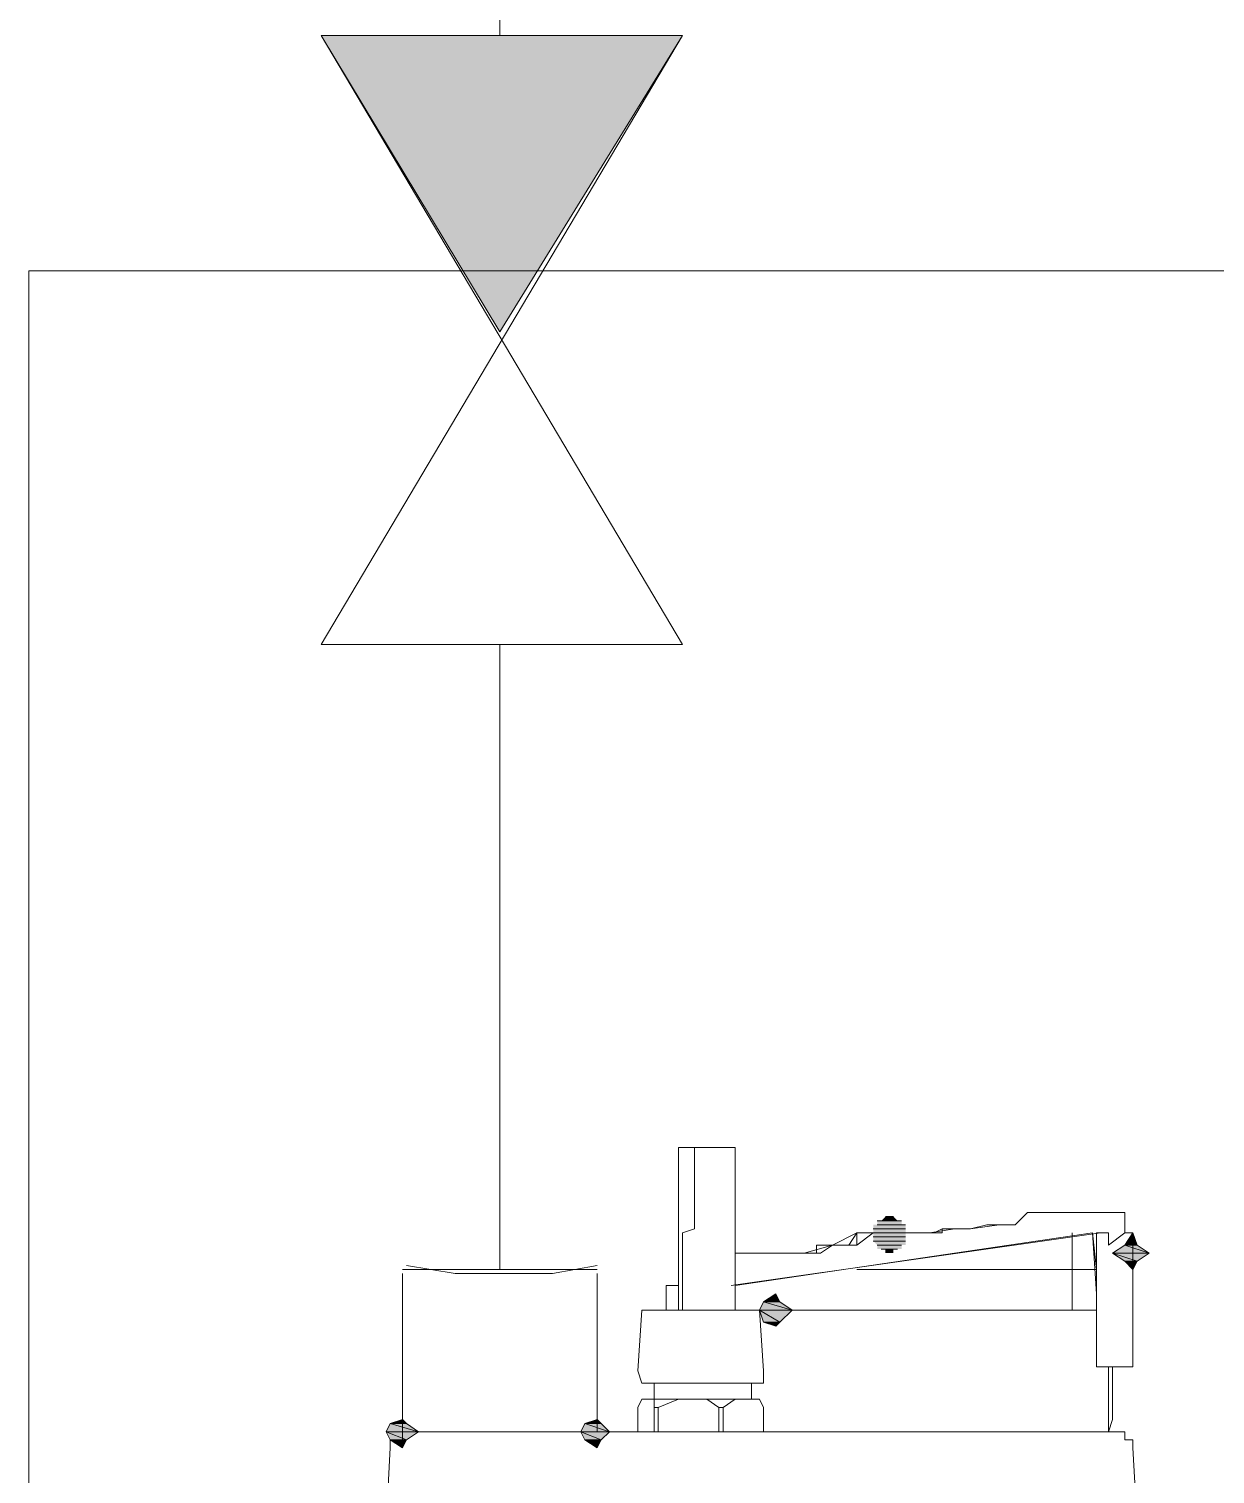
# Model space of a CAD drawing. Header units: millimetres. Extents: x -10178924 to 11692288, y -947381 to 58396.
# Drawn here: x -75857.4 to -75453.2, y -11933.7 to -11441.2 of the extents above; entities that cross this region are included whole.
import ezdxf

# ---------------------------------------------------------------- set-up
doc = ezdxf.new("R2010")
doc.units = ezdxf.units.MM
doc.layers.add('PDF _0', color=7, linetype='Continuous', lineweight=9)

msp = doc.modelspace()

# ---------------------------------------------------------------- linework, layer by layer
at = {"layer": 'PDF _0', "lineweight": 0}
for points in [[(-75696.97, -11443.5), (-75696.97, -11389.56)], [(-75696.97, -11863.95), (-75696.97, -11650.96)], [(-75636.12, -11822.46), (-75636.12, -11830.75), (-75636.12, -11836.29), (-75636.12, -11841.82), (-75636.12, -11850.12), (-75636.12, -11851.5), (-75636.12, -11858.41), (-75636.12, -11863.95), (-75636.12, -11872.25), (-75636.12, -11877.78), (-75636.12, -11822.46), (-75616.75, -11822.46), (-75616.75, -11877.78)], [(-75630.58, -11822.46), (-75630.58, -11827.99), (-75630.58, -11834.9), (-75630.58, -11837.67), (-75630.58, -11844.58), (-75630.58, -11850.12), (-75634.73, -11851.5), (-75634.73, -11858.41), (-75634.73, -11863.95), (-75634.73, -11872.25), (-75634.73, -11877.78)], [(-75560.05, -11847.35), (-75568.35, -11847.35), (-75560.05, -11847.35)], [(-75558.67, -11848.73), (-75568.35, -11848.73), (-75558.67, -11848.73)], [(-75561.43, -11847.35), (-75566.96, -11847.35), (-75561.43, -11847.35)], [(-75560.05, -11847.35), (-75566.96, -11847.35), (-75560.05, -11847.35)], [(-75562.81, -11845.97), (-75565.58, -11845.97), (-75562.81, -11845.97)], [(-75562.81, -11845.97), (-75565.58, -11845.97), (-75562.81, -11845.97)], [(-75526.85, -11848.73), (-75521.32, -11848.73), (-75517.17, -11844.58), (-75508.88, -11844.58), (-75503.34, -11844.58)], [(-75495.04, -11844.58), (-75493.66, -11844.58), (-75495.04, -11844.58), (-75493.66, -11844.58)], [(-75489.51, -11844.58), (-75493.66, -11844.58), (-75489.51, -11844.58)], [(-75618.14, -11869.48), (-75492.28, -11851.5)], [(-75501.96, -11877.78), (-75501.96, -11875.01), (-75501.96, -11872.25), (-75501.96, -11869.48), (-75501.96, -11865.33), (-75501.96, -11863.95), (-75497.81, -11863.95), (-75495.04, -11863.95), (-75493.66, -11863.95), (-75495.04, -11851.5), (-75616.75, -11869.48)], [(-75564.2, -11851.5), (-75568.35, -11851.5), (-75569.73, -11851.5), (-75575.26, -11855.65), (-75575.26, -11851.5), (-75568.35, -11851.5), (-75569.73, -11851.5), (-75575.26, -11851.5), (-75578.03, -11855.65), (-75575.26, -11855.65), (-75575.26, -11851.5), (-75583.56, -11855.65), (-75587.71, -11858.41), (-75589.09, -11858.41), (-75593.24, -11858.41), (-75596.01, -11858.41), (-75597.39, -11858.41), (-75601.54, -11858.41), (-75597.39, -11858.41)], [(-75501.96, -11851.5), (-75501.96, -11863.95), (-75503.34, -11863.95), (-75507.49, -11863.95), (-75508.88, -11863.95), (-75513.02, -11863.95), (-75515.79, -11863.95), (-75517.17, -11863.95), (-75521.32, -11863.95), (-75522.71, -11863.95), (-75526.85, -11863.95), (-75528.24, -11863.95), (-75531, -11863.95), (-75535.15, -11863.95), (-75536.54, -11863.95), (-75540.69, -11863.95), (-75542.07, -11863.95), (-75546.22, -11863.95), (-75548.98, -11863.95), (-75550.37, -11863.95), (-75554.52, -11863.95), (-75555.9, -11863.95), (-75562.81, -11863.95), (-75564.2, -11863.95), (-75568.35, -11863.95), (-75569.73, -11863.95), (-75575.26, -11863.95)], [(-75558.67, -11850.12), (-75569.73, -11850.12), (-75558.67, -11850.12)], [(-75558.67, -11851.5), (-75569.73, -11851.5), (-75558.67, -11851.5)], [(-75558.67, -11851.5), (-75569.73, -11851.5), (-75558.67, -11851.5)], [(-75558.67, -11852.88), (-75569.73, -11852.88), (-75558.67, -11852.88)], [(-75564.2, -11851.5), (-75560.05, -11851.5), (-75564.2, -11851.5)], [(-75542.07, -11850.12), (-75546.22, -11850.12), (-75548.98, -11851.5), (-75550.37, -11851.5), (-75548.98, -11851.5), (-75546.22, -11851.5), (-75546.22, -11850.12), (-75542.07, -11850.12), (-75540.69, -11850.12), (-75542.07, -11850.12), (-75550.37, -11851.5), (-75554.52, -11851.5), (-75555.9, -11851.5)], [(-75536.54, -11850.12), (-75540.69, -11850.12)], [(-75493.66, -11872.25), (-75495.04, -11851.5)], [(-75481.21, -11865.33), (-75481.21, -11863.95), (-75481.21, -11861.18), (-75481.21, -11858.41), (-75481.21, -11861.18), (-75481.21, -11851.5), (-75483.98, -11851.5), (-75489.51, -11855.65), (-75489.51, -11851.5), (-75493.66, -11851.5), (-75493.66, -11872.25), (-75493.66, -11897.14), (-75483.98, -11897.14), (-75481.21, -11897.14), (-75481.21, -11891.61), (-75481.21, -11884.69), (-75481.21, -11877.78), (-75481.21, -11872.25), (-75481.21, -11869.48), (-75481.21, -11865.33), (-75481.21, -11872.25)], [(-75608.46, -11858.41), (-75611.22, -11858.41), (-75616.75, -11858.41)], [(-75611.22, -11858.41), (-75601.54, -11858.41), (-75602.92, -11858.41), (-75601.54, -11858.41), (-75593.24, -11858.41), (-75596.01, -11858.41)], [(-75593.24, -11858.41), (-75583.56, -11855.65), (-75587.71, -11855.65), (-75589.09, -11855.65), (-75589.09, -11858.41)], [(-75578.03, -11855.65), (-75582.18, -11855.65), (-75583.56, -11855.65), (-75582.18, -11855.65)], [(-75558.67, -11854.27), (-75569.73, -11854.27), (-75558.67, -11854.27)], [(-75558.67, -11854.27), (-75569.73, -11854.27), (-75558.67, -11854.27)], [(-75560.05, -11855.65), (-75568.35, -11855.65), (-75560.05, -11855.65)], [(-75561.43, -11857.03), (-75566.96, -11857.03), (-75561.43, -11857.03)], [(-75728.78, -11862.56), (-75712.18, -11865.33), (-75695.59, -11865.33), (-75678.99, -11865.33), (-75663.78, -11862.56)], [(-75493.66, -11865.33), (-75493.66, -11863.95), (-75493.66, -11861.18)], [(-75663.78, -11863.95), (-75730.16, -11863.95)], [(-75663.78, -11865.33), (-75663.78, -11919.27), (-75730.16, -11919.27), (-75730.16, -11865.33)], [(-75636.12, -11869.48), (-75640.27, -11869.48), (-75640.27, -11872.25), (-75640.27, -11877.78)], [(-75493.66, -11877.78), (-75495.04, -11877.78), (-75497.81, -11877.78), (-75501.96, -11877.78), (-75503.34, -11877.78), (-75507.49, -11877.78), (-75508.88, -11877.78), (-75513.02, -11877.78), (-75515.79, -11877.78), (-75517.17, -11877.78), (-75521.32, -11877.78), (-75522.71, -11877.78), (-75526.85, -11877.78), (-75528.24, -11877.78), (-75531, -11877.78), (-75535.15, -11877.78), (-75536.54, -11877.78), (-75540.69, -11877.78), (-75542.07, -11877.78), (-75546.22, -11877.78), (-75548.98, -11877.78), (-75550.37, -11877.78), (-75554.52, -11877.78), (-75555.9, -11877.78), (-75562.81, -11877.78), (-75564.2, -11877.78), (-75568.35, -11877.78), (-75569.73, -11877.78), (-75575.26, -11877.78), (-75578.03, -11877.78), (-75582.18, -11877.78), (-75583.56, -11877.78), (-75589.09, -11877.78), (-75593.24, -11877.78), (-75596.01, -11877.78), (-75597.39, -11877.78), (-75602.92, -11877.78), (-75607.07, -11877.78), (-75608.46, -11877.78)], [(-75597.39, -11877.78), (-75601.54, -11877.78)], [(-75521.32, -11877.78), (-75522.71, -11877.78), (-75526.85, -11877.78)], [(-75489.51, -11897.14), (-75489.51, -11915.12), (-75489.51, -11919.27), (-75493.66, -11919.27), (-75503.34, -11919.27)], [(-75493.66, -11919.27), (-75489.51, -11919.27), (-75488.13, -11915.12), (-75488.13, -11897.14), (-75488.13, -11910.97)], [(-75644.41, -11910.97), (-75644.41, -11908.2), (-75644.41, -11902.67)], [(-75636.12, -11908.2), (-75608.46, -11908.2), (-75607.07, -11910.97), (-75607.07, -11919.27), (-75607.07, -11910.97), (-75608.46, -11908.2), (-75611.22, -11908.2), (-75611.22, -11902.67)], [(-75636.12, -11919.27), (-75643.03, -11919.27), (-75644.41, -11919.27), (-75644.41, -11910.97), (-75643.03, -11910.97), (-75636.12, -11908.2), (-75648.56, -11908.2), (-75649.95, -11910.97), (-75649.95, -11919.27), (-75648.56, -11919.27), (-75622.29, -11919.27), (-75622.29, -11910.97), (-75620.9, -11910.97), (-75616.75, -11908.2)], [(-75643.03, -11910.97), (-75643.03, -11919.27)], [(-75622.29, -11910.97), (-75626.44, -11908.2)], [(-75620.9, -11910.97), (-75620.9, -11919.27)], [(-75464.62, -12216.63), (-75481.21, -11924.8), (-75481.21, -11922.04), (-75483.98, -11922.04), (-75483.98, -11919.27), (-75730.16, -11919.27), (-75730.16, -11922.04), (-75734.31, -11922.04), (-75734.31, -11924.8), (-75749.53, -12216.63)], [(-75607.07, -11919.27), (-75608.46, -11919.27), (-75630.58, -11919.27)], [(-75616.75, -11919.27), (-75620.9, -11919.27), (-75622.29, -11919.27), (-75626.44, -11919.27)]]:
    msp.add_lwpolyline(points, dxfattribs=at)
for points in [[(-75757.83, -11443.5), (-75634.73, -11443.5), (-75696.97, -11544.46)], [(-75634.73, -11650.96), (-75757.83, -11443.5), (-75634.73, -11443.5), (-75757.83, -11650.96)], [(-75857.41, -11523.72), (-75008.21, -11523.72), (-75008.21, -12306.52), (-75857.41, -12306.52)], [(-75536.54, -11850.12), (-75526.85, -11848.73), (-75536.54, -11850.12), (-75531, -11848.73), (-75528.24, -11848.73), (-75526.85, -11848.73)], [(-75501.96, -11844.58), (-75503.34, -11844.58), (-75501.96, -11844.58), (-75497.81, -11844.58), (-75495.04, -11844.58), (-75497.81, -11844.58)], [(-75483.98, -11848.73), (-75483.98, -11844.58), (-75488.13, -11844.58), (-75489.51, -11844.58), (-75488.13, -11844.58), (-75483.98, -11844.58), (-75483.98, -11848.73), (-75483.98, -11850.12), (-75483.98, -11851.5), (-75481.21, -11851.5), (-75483.98, -11851.5), (-75483.98, -11850.12)], [(-75560.05, -11851.5), (-75550.37, -11851.5), (-75554.52, -11851.5), (-75555.9, -11851.5)], [(-75481.21, -11851.5), (-75479.83, -11855.65), (-75483.98, -11855.65)], [(-75481.21, -11855.65), (-75481.21, -11851.5), (-75481.21, -11855.65), (-75481.21, -11858.41)], [(-75608.46, -11858.41), (-75607.07, -11858.41), (-75602.92, -11858.41), (-75607.07, -11858.41)], [(-75483.98, -11855.65), (-75475.68, -11858.41), (-75488.13, -11858.41)], [(-75488.13, -11858.41), (-75483.98, -11861.18), (-75479.83, -11861.18)], [(-75488.13, -11858.41), (-75475.68, -11858.41), (-75479.83, -11861.18)], [(-75479.83, -11855.65), (-75483.98, -11855.65), (-75475.68, -11858.41)], [(-75483.98, -11861.18), (-75479.83, -11861.18), (-75481.21, -11863.95)], [(-75602.92, -11872.25), (-75601.54, -11875.01), (-75607.07, -11875.01)], [(-75607.07, -11902.67), (-75607.07, -11898.52), (-75608.46, -11877.78), (-75611.22, -11877.78), (-75644.41, -11877.78), (-75648.56, -11877.78), (-75649.95, -11898.52), (-75648.56, -11902.67), (-75636.12, -11902.67)], [(-75607.07, -11875.01), (-75597.39, -11877.78), (-75608.46, -11877.78)], [(-75608.46, -11877.78), (-75607.07, -11881.93), (-75601.54, -11881.93)], [(-75608.46, -11877.78), (-75597.39, -11877.78), (-75601.54, -11881.93)], [(-75601.54, -11875.01), (-75607.07, -11875.01), (-75597.39, -11877.78)], [(-75607.07, -11881.93), (-75601.54, -11881.93), (-75602.92, -11883.31)], [(-75734.31, -11916.5), (-75724.63, -11919.27), (-75735.7, -11919.27)], [(-75730.16, -11915.12), (-75728.78, -11916.5), (-75734.31, -11916.5)], [(-75728.78, -11916.5), (-75734.31, -11916.5), (-75724.63, -11919.27)], [(-75667.93, -11916.5), (-75659.63, -11919.27), (-75669.31, -11919.27)], [(-75663.78, -11915.12), (-75662.39, -11916.5), (-75667.93, -11916.5)], [(-75662.39, -11916.5), (-75667.93, -11916.5), (-75659.63, -11919.27)], [(-75735.7, -11919.27), (-75734.31, -11922.04), (-75728.78, -11922.04)], [(-75735.7, -11919.27), (-75724.63, -11919.27), (-75728.78, -11922.04)], [(-75734.31, -11922.04), (-75728.78, -11922.04), (-75730.16, -11924.8)], [(-75669.31, -11919.27), (-75667.93, -11922.04), (-75662.39, -11922.04)], [(-75669.31, -11919.27), (-75659.63, -11919.27), (-75662.39, -11922.04)], [(-75667.93, -11922.04), (-75662.39, -11922.04), (-75663.78, -11924.8)]]:
    msp.add_lwpolyline(points, close=True, dxfattribs=at)
at = {"layer": 'PDF _0', "transparency": 33554559}
for points in [[(-75757.83, -11443.5), (-75634.73, -11443.5), (-75696.97, -11544.46)], [(-75568.35, -11848.73), (-75558.67, -11848.73), (-75569.73, -11848.73)], [(-75558.67, -11848.73), (-75569.73, -11848.73), (-75558.67, -11850.12)], [(-75569.73, -11848.73), (-75558.67, -11850.12), (-75569.73, -11850.12)], [(-75566.96, -11847.35), (-75560.05, -11847.35), (-75568.35, -11847.35)], [(-75568.35, -11847.35), (-75560.05, -11847.35), (-75560.05, -11847.35)], [(-75560.05, -11847.35), (-75568.35, -11847.35), (-75560.05, -11848.73)], [(-75568.35, -11847.35), (-75560.05, -11848.73), (-75568.35, -11848.73)], [(-75558.67, -11848.73), (-75558.67, -11848.73), (-75568.35, -11848.73)], [(-75558.67, -11848.73), (-75568.35, -11848.73), (-75560.05, -11848.73)], [(-75565.58, -11845.97), (-75561.43, -11847.35), (-75566.96, -11847.35)], [(-75566.96, -11847.35), (-75561.43, -11847.35), (-75561.43, -11847.35)], [(-75560.05, -11847.35), (-75560.05, -11847.35), (-75566.96, -11847.35)], [(-75560.05, -11847.35), (-75566.96, -11847.35), (-75561.43, -11847.35)], [(-75564.2, -11845.97), (-75562.81, -11845.97), (-75565.58, -11845.97)], [(-75565.58, -11845.97), (-75562.81, -11845.97), (-75562.81, -11845.97)], [(-75562.81, -11845.97), (-75562.81, -11845.97), (-75565.58, -11845.97)], [(-75562.81, -11845.97), (-75565.58, -11845.97), (-75561.43, -11847.35)], [(-75569.73, -11850.12), (-75558.67, -11850.12), (-75558.67, -11850.12)], [(-75558.67, -11850.12), (-75569.73, -11850.12), (-75558.67, -11851.5)], [(-75569.73, -11850.12), (-75558.67, -11851.5), (-75569.73, -11851.5)], [(-75569.73, -11851.5), (-75558.67, -11851.5), (-75558.67, -11851.5)], [(-75558.67, -11851.5), (-75558.67, -11851.5), (-75569.73, -11851.5)], [(-75558.67, -11851.5), (-75569.73, -11851.5), (-75558.67, -11852.88)], [(-75569.73, -11851.5), (-75558.67, -11852.88), (-75569.73, -11852.88)], [(-75569.73, -11852.88), (-75558.67, -11852.88), (-75558.67, -11852.88)], [(-75558.67, -11852.88), (-75569.73, -11852.88), (-75558.67, -11854.27)], [(-75569.73, -11852.88), (-75558.67, -11854.27), (-75569.73, -11854.27)], [(-75481.21, -11851.5), (-75479.83, -11855.65), (-75483.98, -11855.65)], [(-75569.73, -11854.27), (-75558.67, -11854.27), (-75558.67, -11854.27)], [(-75558.67, -11854.27), (-75558.67, -11854.27), (-75569.73, -11854.27)], [(-75558.67, -11854.27), (-75569.73, -11854.27), (-75558.67, -11855.65)], [(-75569.73, -11854.27), (-75558.67, -11855.65), (-75568.35, -11855.65)], [(-75568.35, -11855.65), (-75560.05, -11855.65), (-75560.05, -11855.65)], [(-75560.05, -11855.65), (-75560.05, -11855.65), (-75568.35, -11855.65)], [(-75560.05, -11855.65), (-75568.35, -11855.65), (-75558.67, -11855.65)], [(-75560.05, -11855.65), (-75568.35, -11855.65), (-75560.05, -11857.03)], [(-75568.35, -11855.65), (-75560.05, -11857.03), (-75568.35, -11857.03)], [(-75560.05, -11857.03), (-75568.35, -11857.03), (-75566.96, -11857.03)], [(-75568.35, -11857.03), (-75560.05, -11857.03), (-75560.05, -11857.03)], [(-75566.96, -11857.03), (-75561.43, -11857.03), (-75561.43, -11857.03)], [(-75561.43, -11857.03), (-75561.43, -11857.03), (-75566.96, -11857.03)], [(-75561.43, -11857.03), (-75566.96, -11857.03), (-75560.05, -11857.03)], [(-75561.43, -11857.03), (-75566.96, -11857.03), (-75562.81, -11857.03)], [(-75566.96, -11857.03), (-75562.81, -11857.03), (-75565.58, -11857.03)], [(-75562.81, -11857.03), (-75565.58, -11857.03), (-75562.81, -11858.41)], [(-75565.58, -11857.03), (-75562.81, -11858.41), (-75565.58, -11858.41)], [(-75562.81, -11858.41), (-75565.58, -11858.41), (-75564.2, -11858.41)], [(-75565.58, -11858.41), (-75562.81, -11858.41), (-75562.81, -11858.41)], [(-75562.81, -11858.41), (-75562.81, -11858.41), (-75565.58, -11858.41)], [(-75483.98, -11855.65), (-75475.68, -11858.41), (-75488.13, -11858.41)], [(-75488.13, -11858.41), (-75479.83, -11861.18), (-75483.98, -11861.18)], [(-75488.13, -11858.41), (-75475.68, -11858.41), (-75479.83, -11861.18)], [(-75479.83, -11855.65), (-75483.98, -11855.65), (-75475.68, -11858.41)], [(-75479.83, -11861.18), (-75483.98, -11861.18), (-75481.21, -11863.95)], [(-75602.92, -11872.25), (-75601.54, -11875.01), (-75607.07, -11875.01)], [(-75607.07, -11875.01), (-75597.39, -11877.78), (-75608.46, -11877.78)], [(-75608.46, -11877.78), (-75601.54, -11881.93), (-75607.07, -11881.93)], [(-75608.46, -11877.78), (-75597.39, -11877.78), (-75601.54, -11881.93)], [(-75601.54, -11875.01), (-75607.07, -11875.01), (-75597.39, -11877.78)], [(-75601.54, -11881.93), (-75607.07, -11881.93), (-75602.92, -11883.31)], [(-75734.31, -11916.5), (-75724.63, -11919.27), (-75735.7, -11919.27)], [(-75730.16, -11915.12), (-75728.78, -11916.5), (-75734.31, -11916.5)], [(-75728.78, -11916.5), (-75734.31, -11916.5), (-75724.63, -11919.27)], [(-75667.93, -11916.5), (-75659.63, -11919.27), (-75669.31, -11919.27)], [(-75663.78, -11915.12), (-75662.39, -11916.5), (-75667.93, -11916.5)], [(-75662.39, -11916.5), (-75667.93, -11916.5), (-75659.63, -11919.27)], [(-75735.7, -11919.27), (-75728.78, -11922.04), (-75734.31, -11922.04)], [(-75735.7, -11919.27), (-75724.63, -11919.27), (-75728.78, -11922.04)], [(-75728.78, -11922.04), (-75734.31, -11922.04), (-75730.16, -11924.8)], [(-75669.31, -11919.27), (-75662.39, -11922.04), (-75667.93, -11922.04)], [(-75669.31, -11919.27), (-75659.63, -11919.27), (-75662.39, -11922.04)], [(-75662.39, -11922.04), (-75667.93, -11922.04), (-75663.78, -11924.8)]]:
    msp.add_solid(points, dxfattribs=at)

doc.saveas('drawing.dxf')
